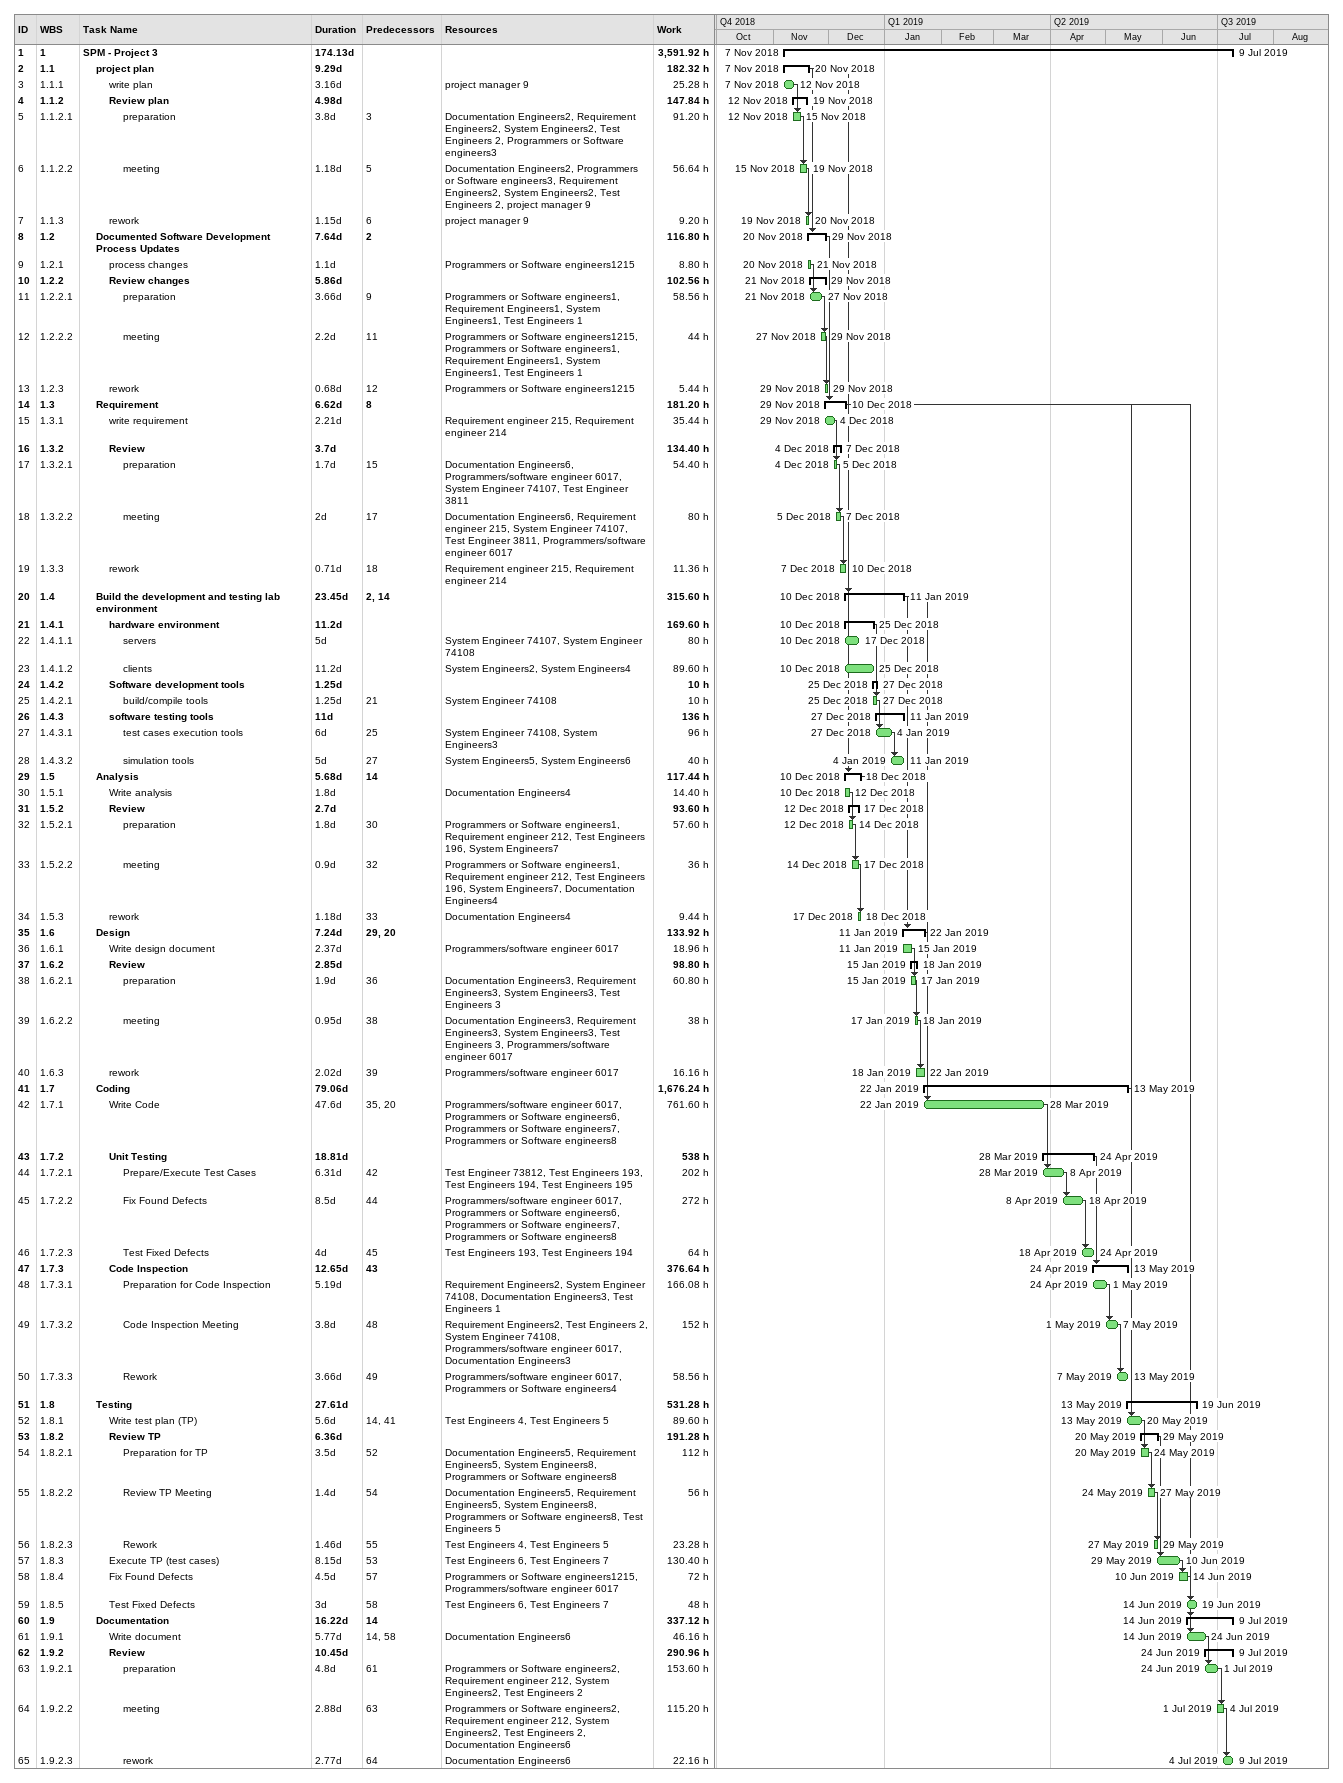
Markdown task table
| ID | WBS | Task | Duration | Start | Finish | Predecessors | Resources | Work (h) |
|---|---|---|---|---|---|---|---|---|
| 1 | 1 | **SPM - Project 3** | 174.13d | 2018-11-07 | 2019-07-09 |  |  | 3591.92 |
| 2 | 1.1 | **project plan** | 9.29d | 2018-11-07 | 2018-11-20 |  |  | 182.32 |
| 3 | 1.1.1 | write plan | 3.16d | 2018-11-07 | 2018-11-12 |  | project manager 9 | 25.28 |
| 4 | 1.1.2 | **Review plan** | 4.98d | 2018-11-12 | 2018-11-19 |  |  | 147.84 |
| 5 | 1.1.2.1 | preparation | 3.8d | 2018-11-12 | 2018-11-15 | 3 | Documentation Engineers2, Requirement Engineers2, System Engineers2, Test Engineers 2, Programmers or Software engineers3 | 91.20 |
| 6 | 1.1.2.2 | meeting | 1.18d | 2018-11-15 | 2018-11-19 | 5 | Documentation Engineers2, Programmers or Software engineers3, Requirement Engineers2, System Engineers2, Test Engineers 2, project manager 9 | 56.64 |
| 7 | 1.1.3 | rework | 1.15d | 2018-11-19 | 2018-11-20 | 6 | project manager 9 | 9.20 |
| 8 | 1.2 | **Documented Software Development Process Updates** | 7.64d | 2018-11-20 | 2018-11-29 | 2 |  | 116.80 |
| 9 | 1.2.1 | process changes | 1.1d | 2018-11-20 | 2018-11-21 |  | Programmers or Software engineers1215 | 8.80 |
| 10 | 1.2.2 | **Review changes** | 5.86d | 2018-11-21 | 2018-11-29 |  |  | 102.56 |
| 11 | 1.2.2.1 | preparation | 3.66d | 2018-11-21 | 2018-11-27 | 9 | Programmers or Software engineers1, Requirement Engineers1, System Engineers1, Test Engineers 1 | 58.56 |
| 12 | 1.2.2.2 | meeting | 2.2d | 2018-11-27 | 2018-11-29 | 11 | Programmers or Software engineers1215, Programmers or Software engineers1, Requirement Engineers1, System Engineers1, Test Engineers 1 | 44 |
| 13 | 1.2.3 | rework | 0.68d | 2018-11-29 | 2018-11-29 | 12 | Programmers or Software engineers1215 | 5.44 |
| 14 | 1.3 | **Requirement** | 6.62d | 2018-11-29 | 2018-12-10 | 8 |  | 181.20 |
| 15 | 1.3.1 | write requirement | 2.21d | 2018-11-29 | 2018-12-04 |  | Requirement engineer 215, Requirement engineer 214 | 35.44 |
| 16 | 1.3.2 | **Review** | 3.7d | 2018-12-04 | 2018-12-07 |  |  | 134.40 |
| 17 | 1.3.2.1 | preparation | 1.7d | 2018-12-04 | 2018-12-05 | 15 | Documentation Engineers6, Programmers/software engineer 6017, System Engineer 74107, Test Engineer 3811 | 54.40 |
| 18 | 1.3.2.2 | meeting | 2d | 2018-12-05 | 2018-12-07 | 17 | Documentation Engineers6, Requirement engineer 215, System Engineer 74107, Test Engineer 3811, Programmers/software engineer 6017 | 80 |
| 19 | 1.3.3 | rework | 0.71d | 2018-12-07 | 2018-12-10 | 18 | Requirement engineer 215, Requirement engineer 214 | 11.36 |
| 20 | 1.4 | **Build the development and testing lab environment** | 23.45d | 2018-12-10 | 2019-01-11 | 2, 14 |  | 315.60 |
| 21 | 1.4.1 | **hardware environment** | 11.2d | 2018-12-10 | 2018-12-25 |  |  | 169.60 |
| 22 | 1.4.1.1 | servers | 5d | 2018-12-10 | 2018-12-17 |  | System Engineer 74107, System Engineer 74108 | 80 |
| 23 | 1.4.1.2 | clients | 11.2d | 2018-12-10 | 2018-12-25 |  | System Engineers2, System Engineers4 | 89.60 |
| 24 | 1.4.2 | **Software development tools** | 1.25d | 2018-12-25 | 2018-12-27 |  |  | 10 |
| 25 | 1.4.2.1 | build/compile tools | 1.25d | 2018-12-25 | 2018-12-27 | 21 | System Engineer 74108 | 10 |
| 26 | 1.4.3 | **software testing tools** | 11d | 2018-12-27 | 2019-01-11 |  |  | 136 |
| 27 | 1.4.3.1 | test cases execution tools | 6d | 2018-12-27 | 2019-01-04 | 25 | System Engineer 74108, System Engineers3 | 96 |
| 28 | 1.4.3.2 | simulation tools | 5d | 2019-01-04 | 2019-01-11 | 27 | System Engineers5, System Engineers6 | 40 |
| 29 | 1.5 | **Analysis** | 5.68d | 2018-12-10 | 2018-12-18 | 14 |  | 117.44 |
| 30 | 1.5.1 | Write analysis | 1.8d | 2018-12-10 | 2018-12-12 |  | Documentation Engineers4 | 14.40 |
| 31 | 1.5.2 | **Review** | 2.7d | 2018-12-12 | 2018-12-17 |  |  | 93.60 |
| 32 | 1.5.2.1 | preparation | 1.8d | 2018-12-12 | 2018-12-14 | 30 | Programmers or Software engineers1, Requirement engineer 212, Test Engineers 196, System Engineers7 | 57.60 |
| 33 | 1.5.2.2 | meeting | 0.9d | 2018-12-14 | 2018-12-17 | 32 | Programmers or Software engineers1, Requirement engineer 212, Test Engineers 196, System Engineers7, Documentation Engineers4 | 36 |
| 34 | 1.5.3 | rework | 1.18d | 2018-12-17 | 2018-12-18 | 33 | Documentation Engineers4 | 9.44 |
| 35 | 1.6 | **Design** | 7.24d | 2019-01-11 | 2019-01-22 | 29, 20 |  | 133.92 |
| 36 | 1.6.1 | Write design document | 2.37d | 2019-01-11 | 2019-01-15 |  | Programmers/software engineer 6017 | 18.96 |
| 37 | 1.6.2 | **Review** | 2.85d | 2019-01-15 | 2019-01-18 |  |  | 98.80 |
| 38 | 1.6.2.1 | preparation | 1.9d | 2019-01-15 | 2019-01-17 | 36 | Documentation Engineers3, Requirement Engineers3, System Engineers3, Test Engineers 3 | 60.80 |
| 39 | 1.6.2.2 | meeting | 0.95d | 2019-01-17 | 2019-01-18 | 38 | Documentation Engineers3, Requirement Engineers3, System Engineers3, Test Engineers 3, Programmers/software engineer 6017 | 38 |
| 40 | 1.6.3 | rework | 2.02d | 2019-01-18 | 2019-01-22 | 39 | Programmers/software engineer 6017 | 16.16 |
| 41 | 1.7 | **Coding** | 79.06d | 2019-01-22 | 2019-05-13 |  |  | 1676.24 |
| 42 | 1.7.1 | Write Code | 47.6d | 2019-01-22 | 2019-03-28 | 35, 20 | Programmers/software engineer 6017, Programmers or Software engineers6, Programmers or Software engineers7, Programmers or Software engineers8 | 761.60 |
| 43 | 1.7.2 | **Unit Testing** | 18.81d | 2019-03-28 | 2019-04-24 |  |  | 538 |
| 44 | 1.7.2.1 | Prepare/Execute Test Cases | 6.31d | 2019-03-28 | 2019-04-08 | 42 | Test Engineer 73812, Test Engineers 193, Test Engineers 194, Test Engineers 195 | 202 |
| 45 | 1.7.2.2 | Fix Found Defects | 8.5d | 2019-04-08 | 2019-04-18 | 44 | Programmers/software engineer 6017, Programmers or Software engineers6, Programmers or Software engineers7, Programmers or Software engineers8 | 272 |
| 46 | 1.7.2.3 | Test Fixed Defects | 4d | 2019-04-18 | 2019-04-24 | 45 | Test Engineers 193, Test Engineers 194 | 64 |
| 47 | 1.7.3 | **Code Inspection** | 12.65d | 2019-04-24 | 2019-05-13 | 43 |  | 376.64 |
| 48 | 1.7.3.1 | Preparation for Code Inspection | 5.19d | 2019-04-24 | 2019-05-01 |  | Requirement Engineers2, System Engineer 74108, Documentation Engineers3, Test Engineers 1 | 166.08 |
| 49 | 1.7.3.2 | Code Inspection Meeting | 3.8d | 2019-05-01 | 2019-05-07 | 48 | Requirement Engineers2, Test Engineers 2, System Engineer 74108, Programmers/software engineer 6017, Documentation Engineers3 | 152 |
| 50 | 1.7.3.3 | Rework | 3.66d | 2019-05-07 | 2019-05-13 | 49 | Programmers/software engineer 6017, Programmers or Software engineers4 | 58.56 |
| 51 | 1.8 | **Testing** | 27.61d | 2019-05-13 | 2019-06-19 |  |  | 531.28 |
| 52 | 1.8.1 | Write test plan (TP) | 5.6d | 2019-05-13 | 2019-05-20 | 14, 41 | Test Engineers 4, Test Engineers 5 | 89.60 |
| 53 | 1.8.2 | **Review TP** | 6.36d | 2019-05-20 | 2019-05-29 |  |  | 191.28 |
| 54 | 1.8.2.1 | Preparation for TP | 3.5d | 2019-05-20 | 2019-05-24 | 52 | Documentation Engineers5, Requirement Engineers5, System Engineers8, Programmers or Software engineers8 | 112 |
| 55 | 1.8.2.2 | Review TP Meeting | 1.4d | 2019-05-24 | 2019-05-27 | 54 | Documentation Engineers5, Requirement Engineers5, System Engineers8, Programmers or Software engineers8, Test Engineers 5 | 56 |
| 56 | 1.8.2.3 | Rework | 1.46d | 2019-05-27 | 2019-05-29 | 55 | Test Engineers 4, Test Engineers 5 | 23.28 |
| 57 | 1.8.3 | Execute TP (test cases) | 8.15d | 2019-05-29 | 2019-06-10 | 53 | Test Engineers 6, Test Engineers 7 | 130.40 |
| 58 | 1.8.4 | Fix Found Defects | 4.5d | 2019-06-10 | 2019-06-14 | 57 | Programmers or Software engineers1215, Programmers/software engineer 6017 | 72 |
| 59 | 1.8.5 | Test Fixed Defects | 3d | 2019-06-14 | 2019-06-19 | 58 | Test Engineers 6, Test Engineers 7 | 48 |
| 60 | 1.9 | **Documentation** | 16.22d | 2019-06-14 | 2019-07-09 | 14 |  | 337.12 |
| 61 | 1.9.1 | Write document | 5.77d | 2019-06-14 | 2019-06-24 | 14, 58 | Documentation Engineers6 | 46.16 |
| 62 | 1.9.2 | **Review** | 10.45d | 2019-06-24 | 2019-07-09 |  |  | 290.96 |
| 63 | 1.9.2.1 | preparation | 4.8d | 2019-06-24 | 2019-07-01 | 61 | Programmers or Software engineers2, Requirement engineer 212, System Engineers2, Test Engineers 2 | 153.60 |
| 64 | 1.9.2.2 | meeting | 2.88d | 2019-07-01 | 2019-07-04 | 63 | Programmers or Software engineers2, Requirement engineer 212, System Engineers2, Test Engineers 2, Documentation Engineers6 | 115.20 |
| 65 | 1.9.2.3 | rework | 2.77d | 2019-07-04 | 2019-07-09 | 64 | Documentation Engineers6 | 22.16 |
